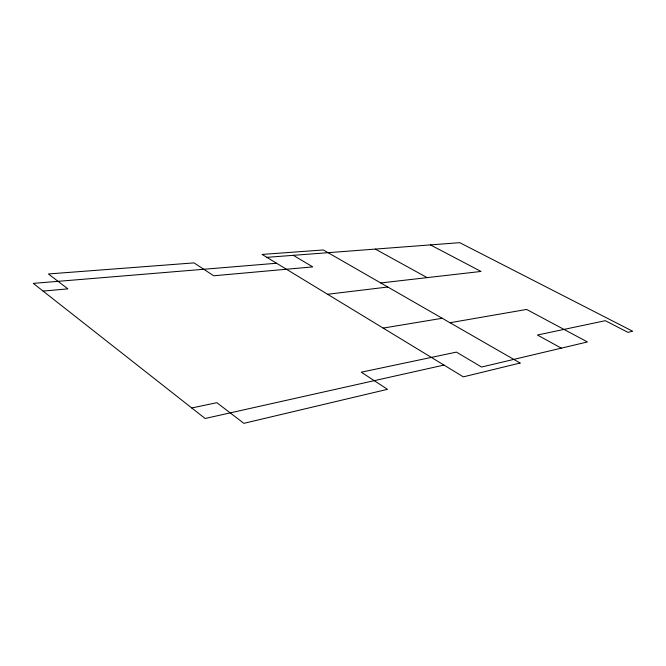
<?xml version="1.0" encoding="UTF-8"?>
<svg xmlns="http://www.w3.org/2000/svg" width="666" height="666" viewBox="0 0 666 666"><rect width="100%" height="100%" fill="white"/><g stroke="black" fill="none" stroke-linecap="round" stroke-linejoin="round"><path stroke-width="1" d="M443.972 365.076L205.128 418.489L33.3 283.391L276.565 263.245M191.75 407.975L216.85 402.68L243.881 423.335L387.504 389.319L361.288 372.194L456.426 352.114L481.576 367.033L587.454 341.958L526.631 309.44L449.966 322.735M383.158 328.088L442.199 318.273M327.572 294.272L387.812 287.021M380.736 282.958L481.01 271.445L430.427 244.897M43.09 291.092L67.899 288.869L48.402 273.967L194.006 262.887L213.728 275.774L312.762 266.883L293.298 255.328M266.858 257.342L459.715 242.665L632.7 331.243L627.971 332.359L605.294 320.696L537.42 335.023L561.346 348.143M375.316 249.092L427.147 277.63M520.113 363.028L463.345 376.864L262.071 254.429L323.318 249.966L520.113 363.028"/></g></svg>
